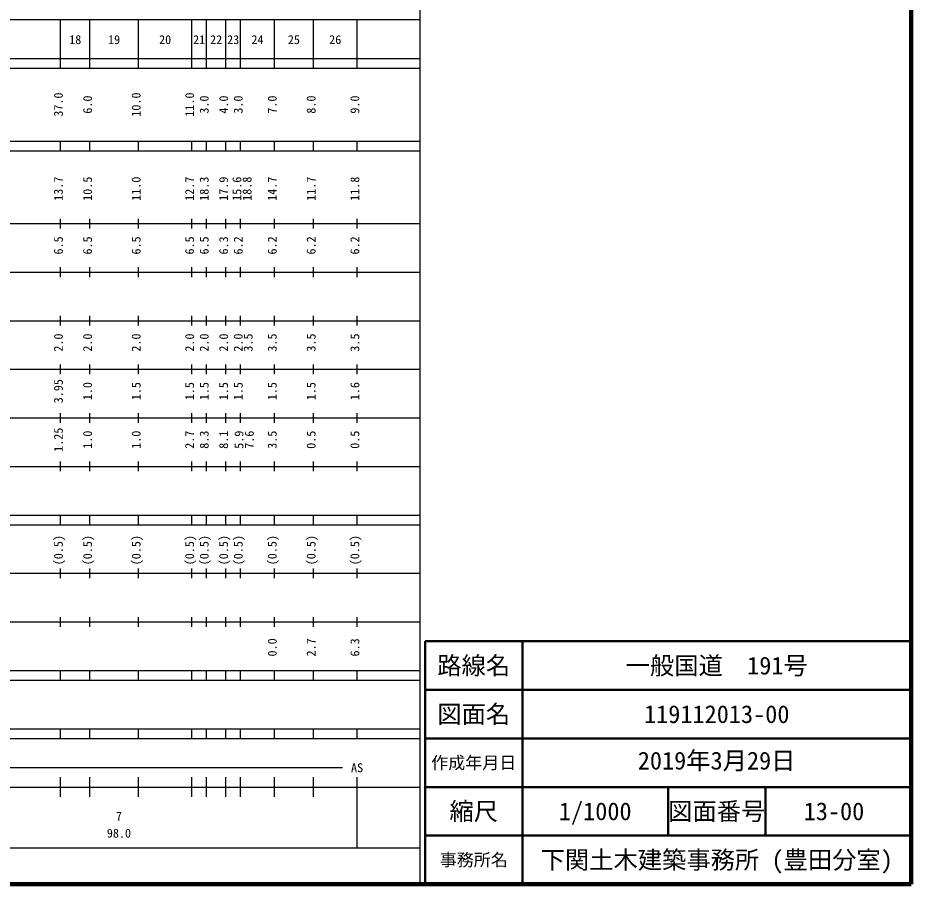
# Model space of a CAD drawing. Units: millimetres, scale not verified. Extents: x 40000 to 680000, y 20000 to 380000.
# Drawn here: x 496200 to 680000, y 20000 to 198357 of the extents above; entities that cross this region are included whole.
import ezdxf
from ezdxf.enums import TextEntityAlignment as Align

# ---------------------------------------------------------------- set-up
doc = ezdxf.new("R2010")
doc.units = ezdxf.units.MM
doc.header["$LTSCALE"] = 1000
for name, color, linetype, lineweight in [('M-TTL', 2, 'Continuous', 140), ('M-TTL-BAND', 7, 'Continuous', 25), ('M-TTL-FRAM', 2, 'Continuous', 50), ('M-TTL-LINE', 7, 'Continuous', 50), ('M-TTL-TXT', 7, 'Continuous', 50)]:
    doc.layers.add(name, color=color, linetype=linetype, lineweight=lineweight)
doc.styles.add('ＭＳ ゴシック', font='')
doc.styles.get('ＭＳ ゴシック').set_extended_font_data('MS Gothic')

msp = doc.modelspace()

# ---------------------------------------------------------------- linework, layer by layer
at = {"layer": 'M-TTL'}
for p, q in [((680000, 20000), (680000, 380000)), ((40000, 20000), (680000, 20000))]:
    msp.add_line(p, q, dxfattribs=at)
at = {"layer": 'M-TTL-BAND'}
for p, q in [((579000, 20000), (579000, 370000)), ((68000, 198000), (579000, 198000)), ((505000, 188000), (505000, 198000)), ((511000, 188000), (511000, 198000)), ((521000, 188000), (521000, 198000)), ((532000, 188000), (532000, 198000)), ((535000, 188000), (535000, 198000)), ((539000, 188000), (539000, 198000)), ((542000, 188000), (542000, 198000)), ((549000, 188000), (549000, 198000)), ((557000, 188000), (557000, 198000)), ((566000, 188000), (566000, 198000)), ((40000, 190000), (579000, 190000)), ((40000, 188000), (579000, 188000)), ((40000, 173000), (579000, 173000)), ((505000, 171000), (505000, 173000)), ((511000, 171000), (511000, 173000)), ((521000, 171000), (521000, 173000)), ((532000, 171000), (532000, 173000)), ((535000, 171000), (535000, 173000)), ((539000, 171000), (539000, 173000)), ((542000, 171000), (542000, 173000)), ((549000, 171000), (549000, 173000)), ((557000, 171000), (557000, 173000)), ((566000, 171000), (566000, 173000)), ((40000, 171000), (579000, 171000)), ((505000, 155000), (505000, 157000)), ((511000, 155000), (511000, 157000)), ((521000, 155000), (521000, 157000)), ((532000, 155000), (532000, 157000)), ((535000, 155000), (535000, 157000)), ((539000, 155000), (539000, 157000)), ((542000, 155000), (542000, 157000)), ((549000, 155000), (549000, 157000)), ((557000, 155000), (557000, 157000)), ((566000, 155000), (566000, 157000)), ((40000, 156000), (579000, 156000)), ((46000, 146000), (579000, 146000)), ((505000, 145000), (505000, 147000)), ((511000, 145000), (511000, 147000)), ((521000, 145000), (521000, 147000)), ((532000, 145000), (532000, 147000)), ((535000, 145000), (535000, 147000)), ((539000, 145000), (539000, 147000)), ((542000, 145000), (542000, 147000)), ((549000, 145000), (549000, 147000)), ((557000, 145000), (557000, 147000)), ((566000, 145000), (566000, 147000)), ((505000, 135000), (505000, 137000)), ((511000, 135000), (511000, 137000)), ((521000, 135000), (521000, 137000)), ((532000, 135000), (532000, 137000)), ((535000, 135000), (535000, 137000)), ((539000, 135000), (539000, 137000)), ((542000, 135000), (542000, 137000)), ((549000, 135000), (549000, 137000)), ((557000, 135000), (557000, 137000)), ((566000, 135000), (566000, 137000)), ((52000, 136000), (579000, 136000)), ((505000, 125000), (505000, 127000)), ((511000, 125000), (511000, 127000)), ((521000, 125000), (521000, 127000)), ((532000, 125000), (532000, 127000)), ((535000, 125000), (535000, 127000)), ((539000, 125000), (539000, 127000)), ((542000, 125000), (542000, 127000)), ((549000, 125000), (549000, 127000)), ((557000, 125000), (557000, 127000)), ((566000, 125000), (566000, 127000)), ((46000, 126000), (579000, 126000)), ((52000, 116000), (579000, 116000)), ((505000, 115000), (505000, 117000)), ((511000, 115000), (511000, 117000)), ((521000, 115000), (521000, 117000)), ((532000, 115000), (532000, 117000)), ((535000, 115000), (535000, 117000)), ((539000, 115000), (539000, 117000)), ((542000, 115000), (542000, 117000)), ((549000, 115000), (549000, 117000)), ((557000, 115000), (557000, 117000)), ((566000, 115000), (566000, 117000)), ((505000, 105000), (505000, 107000)), ((511000, 105000), (511000, 107000)), ((521000, 105000), (521000, 107000)), ((532000, 105000), (532000, 107000)), ((535000, 105000), (535000, 107000)), ((539000, 105000), (539000, 107000)), ((542000, 105000), (542000, 107000)), ((549000, 105000), (549000, 107000)), ((557000, 105000), (557000, 107000)), ((566000, 105000), (566000, 107000)), ((46000, 106000), (579000, 106000)), ((40000, 96000), (579000, 96000)), ((505000, 94000), (505000, 96000)), ((511000, 94000), (511000, 96000)), ((521000, 94000), (521000, 96000)), ((532000, 94000), (532000, 96000)), ((535000, 94000), (535000, 96000)), ((539000, 94000), (539000, 96000)), ((542000, 94000), (542000, 96000)), ((549000, 94000), (549000, 96000)), ((557000, 94000), (557000, 96000)), ((566000, 94000), (566000, 96000)), ((40000, 94000), (579000, 94000)), ((505000, 83000), (505000, 85000)), ((511000, 83000), (511000, 85000)), ((521000, 83000), (521000, 85000)), ((532000, 83000), (532000, 85000)), ((535000, 83000), (535000, 85000)), ((539000, 83000), (539000, 85000)), ((542000, 83000), (542000, 85000)), ((549000, 83000), (549000, 85000)), ((557000, 83000), (557000, 85000)), ((566000, 83000), (566000, 85000)), ((49000, 84000), (579000, 84000)), ((40000, 74000), (579000, 74000)), ((505000, 73000), (505000, 75000)), ((511000, 73000), (511000, 75000)), ((521000, 73000), (521000, 75000)), ((532000, 73000), (532000, 75000)), ((535000, 73000), (535000, 75000)), ((539000, 73000), (539000, 75000)), ((542000, 73000), (542000, 75000)), ((549000, 73000), (549000, 75000)), ((557000, 73000), (557000, 75000)), ((566000, 73000), (566000, 75000)), ((40000, 64000), (579000, 64000)), ((505000, 62000), (505000, 64000)), ((511000, 62000), (511000, 64000)), ((521000, 62000), (521000, 64000)), ((532000, 62000), (532000, 64000)), ((535000, 62000), (535000, 64000)), ((539000, 62000), (539000, 64000)), ((542000, 62000), (542000, 64000)), ((549000, 62000), (549000, 64000)), ((557000, 62000), (557000, 64000)), ((566000, 62000), (566000, 64000)), ((40000, 62000), (579000, 62000)), ((40000, 52000), (579000, 52000)), ((505000, 50000), (505000, 52000)), ((511000, 50000), (511000, 52000)), ((521000, 50000), (521000, 52000)), ((532000, 50000), (532000, 52000)), ((535000, 50000), (535000, 52000)), ((539000, 50000), (539000, 52000)), ((542000, 50000), (542000, 52000)), ((549000, 50000), (549000, 52000)), ((557000, 50000), (557000, 52000)), ((566000, 50000), (566000, 52000)), ((40000, 50000), (579000, 50000)), ((71000, 44000), (563000, 44000)), ((505000, 38000), (505000, 42000)), ((511000, 38000), (511000, 42000)), ((521000, 38000), (521000, 42000)), ((532000, 38000), (532000, 42000)), ((535000, 38000), (535000, 42000)), ((539000, 38000), (539000, 42000)), ((542000, 38000), (542000, 42000)), ((549000, 38000), (549000, 42000)), ((557000, 38000), (557000, 42000)), ((566000, 27500), (566000, 42000)), ((40000, 40000), (579000, 40000)), ((68000, 27500), (579000, 27500))]:
    msp.add_line(p, q, dxfattribs=at)
at = {"layer": 'M-TTL-FRAM'}
for p, q in [((680000, 70000), (580000, 70000)), ((580000, 70000), (580000, 20000))]:
    msp.add_line(p, q, dxfattribs=at)
at = {"layer": 'M-TTL-LINE'}
for p, q in [((600000, 70000), (600000, 20000)), ((680000, 60000), (580000, 60000)), ((680000, 50000), (580000, 50000)), ((680000, 40000), (580000, 40000)), ((630000, 40000), (630000, 30000)), ((650000, 40000), (650000, 30000)), ((680000, 30000), (580000, 30000))]:
    msp.add_line(p, q, dxfattribs=at)

# ---------------------------------------------------------------- texts
at = {"layer": 'M-TTL-BAND', "style": 'ＭＳ ゴシック'}
for s, p in [('18', (508000, 192405)), ('19', (516000, 192405)), ('20', (526500, 192405)), ('21', (533500, 192405)), ('22', (537000, 192405)), ('23', (540500, 192405)), ('24', (545500, 192405)), ('25', (553000, 192405)), ('26', (561500, 192405)), ('AS', (566000, 42500)), ('7', (517000, 32523)), ('98.0', (517000, 29033))]:
    msp.add_text(s, height=1833, dxfattribs=at).set_placement(p, align=Align.BOTTOM_CENTER)
for s, p in [('37.0', (506000, 180500)), ('6.0', (512000, 180500)), ('10.0', (522000, 180500)), ('11.0', (533000, 180500)), ('3.0', (536000, 180500)), ('4.0', (540000, 180500)), ('3.0', (543000, 180500)), ('7.0', (550000, 180500)), ('8.0', (558000, 180500)), ('9.0', (567000, 180500)), ('13.7', (506000, 163174)), ('10.5', (512000, 163174)), ('11.0', (522000, 163174)), ('12.7', (533000, 163174)), ('18.3', (536000, 163174)), ('17.9', (540000, 163174)), ('15.6', (542736, 163174)), ('18.8', (544823, 163174)), ('14.7', (550000, 163174)), ('11.7', (558000, 163174)), ('11.8', (567000, 163174)), ('6.5', (506000, 151500)), ('6.5', (512000, 151500)), ('6.5', (522000, 151500)), ('6.5', (533000, 151500)), ('6.5', (536000, 151500)), ('6.3', (540000, 151500)), ('6.2', (543000, 151500)), ('6.2', (550000, 151500)), ('6.2', (558000, 151500)), ('6.2', (567000, 151500)), ('2.0', (506000, 131500)), ('2.0', (512000, 131500)), ('2.0', (522000, 131500)), ('2.0', (533000, 131500)), ('2.0', (536000, 131500)), ('2.0', (540000, 131500)), ('2.0', (542996, 131500)), ('3.5', (545050, 131500)), ('3.5', (550000, 131500)), ('3.5', (558000, 131500)), ('3.5', (567000, 131500)), ('3.95', (506000, 121500)), ('1.0', (512000, 121500)), ('1.5', (522000, 121500)), ('1.5', (533000, 121500)), ('1.5', (536000, 121500)), ('1.5', (540000, 121500)), ('1.5', (543000, 121500)), ('1.5', (550000, 121500)), ('1.5', (558000, 121500)), ('1.6', (567000, 121500)), ('1.25', (506000, 111500)), ('1.0', (512000, 111500)), ('1.0', (522000, 111500)), ('2.7', (533000, 111500)), ('8.3', (536000, 111500)), ('8.1', (540000, 111500)), ('5.9', (543158, 111500)), ('7.6', (545296, 111500)), ('3.5', (550000, 111500)), ('0.5', (558000, 111500)), ('0.5', (567000, 111500)), ('(0.5)', (506000, 88764)), ('(0.5)', (512000, 88764)), ('(0.5)', (522000, 88764)), ('(0.5)', (533000, 88764)), ('(0.5)', (536000, 88764)), ('(0.5)', (540000, 88764)), ('(0.5)', (543000, 88764)), ('(0.5)', (550000, 88764)), ('(0.5)', (558000, 88764)), ('(0.5)', (567000, 88764)), ('0.0', (550000, 68738)), ('2.7', (558000, 68738)), ('6.3', (567000, 68738))]:
    msp.add_text(s, height=1833, rotation=90, dxfattribs=at).set_placement(p, align=Align.BOTTOM_CENTER)
at = {"layer": 'M-TTL-TXT', "style": 'ＭＳ ゴシック'}
for s, height, p in [('路線名', 3666, (590000, 65000)), ('路線名', 3666, (590000, 65000)), ('一般国道\u3000191号', 3666, (640000, 65000)), ('図面名', 3666, (590000, 55000)), ('図面名', 3666, (590000, 55000)), ('119112013-00', 3666, (640000, 55000)), ('作成年月日', 2566, (590000, 45000)), ('作成年月日', 2566, (590000, 45000)), ('縮尺', 3666, (590000, 35000)), ('縮尺', 3666, (590000, 35000)), ('1/1000', 3666, (615000, 35000)), ('図面番号', 3666, (640000, 35000)), ('図面番号', 3666, (640000, 35000)), ('13-00', 3666, (664125, 35000)), ('事務所名', 2566, (590000, 25000)), ('事務所名', 2566, (590000, 25000)), ('下関土木建築事務所 (豊田分室)', 3666, (640000, 25000))]:
    msp.add_text(s, height=height, dxfattribs=at).set_placement(p, align=Align.MIDDLE_CENTER)
msp.add_text('2019年3月29日', height=3666, dxfattribs=at).set_placement((623750, 42500), align=Align.BOTTOM_LEFT)

doc.saveas('drawing.dxf')
